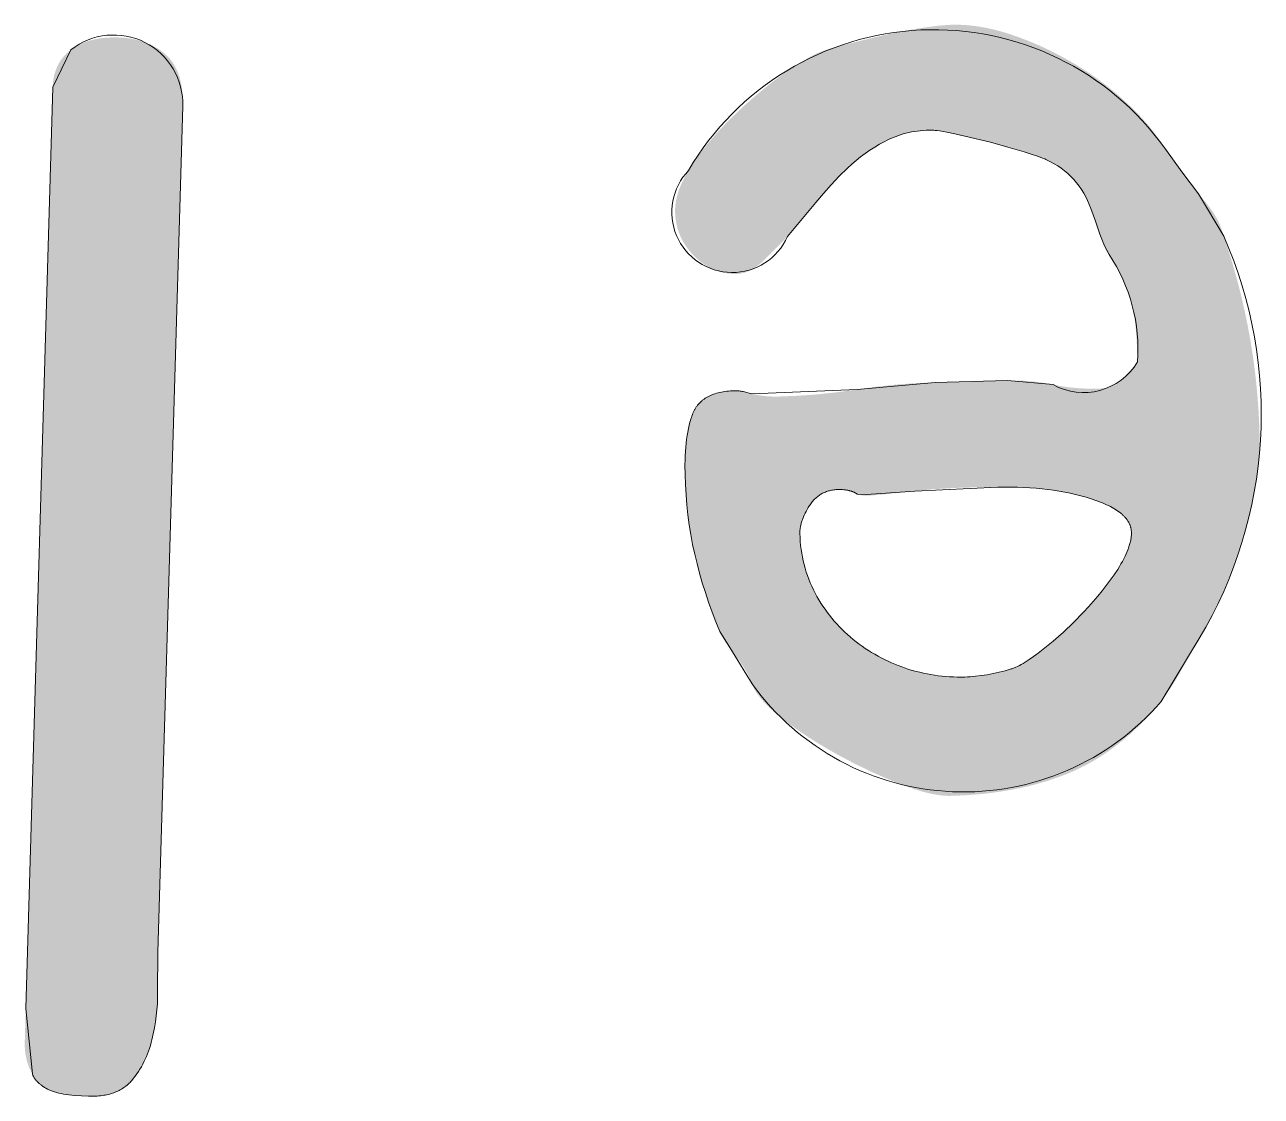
# Model space of a CAD drawing. Header units: millimetres. Extents: x 0 to 118, y 0 to 92.
# Drawn here: x 55.69 to 64.32, y 13.78 to 21.25 of the extents above; entities that cross this region are included whole.
import ezdxf

# ---------------------------------------------------------------- set-up
doc = ezdxf.new("R2010")
doc.units = ezdxf.units.MM
doc.header["$MEASUREMENT"] = 0
doc.layers.add('Default', color=178, linetype='Continuous', true_color=0x000000)

msp = doc.modelspace()

# ---------------------------------------------------------------- hatches: boundary and pattern name
at = {"layer": 'Default'}
h = msp.add_hatch(color=256, dxfattribs=at)
h.paths.add_polyline_path([(60.324, 20.2366), (60.3492, 20.2759), (60.3757, 20.315), (60.4035, 20.3537), (60.4326, 20.392), (60.463, 20.43), (60.4947, 20.4676), (60.5277, 20.5049), (60.562, 20.5418), (60.5976, 20.5785), (60.6341, 20.6148), (60.7099, 20.6863), (60.7894, 20.7564), (60.8727, 20.8251), (60.9148, 20.8582), (60.956, 20.8893), (60.9964, 20.9186), (61.0358, 20.9459), (61.0744, 20.9714), (61.1121, 20.9949), (61.1488, 21.0166), (61.1847, 21.0364), (61.1938, 21.0411), (61.2034, 21.0457), (61.2135, 21.0503), (61.224, 21.0549), (61.2464, 21.064), (61.2707, 21.073), (61.2969, 21.0818), (61.325, 21.0905), (61.3549, 21.0989), (61.3867, 21.1073), (61.6605, 21.174), (61.7316, 21.1899), (61.8021, 21.2043), (61.8718, 21.2173), (61.9407, 21.2288), (62.006, 21.2382), (62.0646, 21.2453), (62.1165, 21.2499), (62.1399, 21.2514), (62.1617, 21.2522), (62.1857, 21.2525), (62.2099, 21.2522), (62.2344, 21.2513), (62.259, 21.2498), (62.2839, 21.2476), (62.309, 21.2449), (62.3342, 21.2416), (62.3597, 21.2376), (62.3854, 21.2331), (62.4112, 21.2279), (62.4373, 21.2222), (62.4636, 21.2159), (62.4901, 21.2089), (62.5167, 21.2014), (62.5436, 21.1932), (62.5707, 21.1845), (62.6248, 21.1656), (62.6786, 21.1453), (62.7321, 21.1234), (62.7853, 21.1), (62.8381, 21.075), (62.8906, 21.0486), (62.9428, 21.0207), (62.9946, 20.9913), (63.0458, 20.9606), (63.0958, 20.9287), (63.1447, 20.8956), (63.1925, 20.8614), (63.2392, 20.8261), (63.2848, 20.7895), (63.3293, 20.7519), (63.3727, 20.7131), (63.4145, 20.6736), (63.4541, 20.6339), (63.4914, 20.5939), (63.5265, 20.5537), (63.5432, 20.5335), (63.5594, 20.5133), (63.5749, 20.493), (63.5899, 20.4726), (63.6044, 20.4522), (63.6183, 20.4317), (63.6316, 20.4111), (63.6443, 20.3905), (63.675, 20.3448), (63.7049, 20.3021), (63.7339, 20.2624), (63.7623, 20.2256), (63.8797, 20.0728), (63.9094, 20.0381), (63.9369, 20.004), (63.962, 19.9705), (63.9738, 19.954), (63.9849, 19.9376), (63.9903, 19.9294), (63.9955, 19.921), (64.0006, 19.9123), (64.0056, 19.9034), (64.0104, 19.8943), (64.0152, 19.8849), (64.0197, 19.8753), (64.0241, 19.8654), (64.0284, 19.8553), (64.0326, 19.845), (64.0366, 19.8344), (64.0405, 19.8235), (64.0442, 19.8125), (64.0478, 19.8012), (64.0546, 19.7778), (64.0828, 19.6931), (64.1093, 19.6081), (64.1342, 19.5229), (64.1574, 19.4375), (64.1789, 19.3518), (64.1987, 19.2659), (64.2168, 19.1798), (64.2333, 19.0935), (64.2481, 19.0069), (64.2612, 18.9201), (64.2726, 18.8331), (64.2824, 18.7459), (64.2904, 18.6584), (64.2968, 18.5707), (64.3015, 18.4827), (64.3046, 18.3945), (64.305, 18.3552), (64.3044, 18.3151), (64.3027, 18.2741), (64.2999, 18.2323), (64.2961, 18.1897), (64.2913, 18.1462), (64.2854, 18.102), (64.2784, 18.0569), (64.2704, 18.011), (64.2613, 17.9643), (64.24, 17.8684), (64.2145, 17.7693), (64.1847, 17.6668), (64.1522, 17.5648), (64.1182, 17.4671), (64.0828, 17.3737), (64.046, 17.2845), (64.0077, 17.1996), (63.988, 17.1588), (63.968, 17.119), (63.9477, 17.0803), (63.927, 17.0427), (63.9059, 17.0061), (63.8846, 16.9706), (63.8732, 16.9553), (63.8624, 16.9401), (63.8522, 16.9249), (63.8426, 16.9097), (63.8335, 16.8945), (63.8249, 16.8793), (63.8169, 16.8642), (63.8095, 16.849), (63.795, 16.8187), (63.7796, 16.7884), (63.7467, 16.7277), (63.7137, 16.6716), (63.6982, 16.6469), (63.6833, 16.6244), (63.6197, 16.5328), (63.5832, 16.4893), (63.5461, 16.4474), (63.5085, 16.4072), (63.4704, 16.3686), (63.4318, 16.3316), (63.3926, 16.2962), (63.353, 16.2625), (63.3128, 16.2304), (63.2722, 16.1999), (63.231, 16.171), (63.1893, 16.1438), (63.1472, 16.1181), (63.1045, 16.0941), (63.0613, 16.0718), (63.0176, 16.051), (62.9956, 16.0413), (62.9734, 16.0319), (62.9285, 16.0141), (62.8827, 15.9974), (62.8361, 15.9817), (62.7885, 15.967), (62.7402, 15.9535), (62.6909, 15.9409), (62.6408, 15.9295), (62.5898, 15.919), (62.538, 15.9097), (62.4853, 15.9014), (62.4317, 15.8941), (62.3772, 15.8879), (62.3219, 15.8828), (62.2657, 15.8787), (62.2086, 15.8757), (62.1507, 15.8738), (62.1424, 15.8737), (62.1339, 15.8737), (62.1253, 15.8739), (62.1165, 15.8743), (62.1075, 15.8749), (62.0983, 15.8756), (62.0795, 15.8776), (62.0601, 15.8803), (62.0399, 15.8836), (62.0191, 15.8877), (61.9976, 15.8924), (61.9754, 15.8978), (61.9526, 15.9039), (61.929, 15.9107), (61.9049, 15.9182), (61.8544, 15.9352), (61.8013, 15.9549), (61.7469, 15.9766), (61.6924, 15.9994), (61.5834, 16.0484), (61.4742, 16.1019), (61.365, 16.1598), (61.3111, 16.1901), (61.2588, 16.2208), (61.2079, 16.2519), (61.1585, 16.2834), (61.1105, 16.3154), (61.0641, 16.3477), (61.019, 16.3805), (60.9755, 16.4136), (60.9547, 16.4303), (60.9349, 16.4467), (60.9161, 16.4628), (60.8984, 16.4788), (60.8817, 16.4946), (60.866, 16.5101), (60.8513, 16.5254), (60.8377, 16.5405), (60.8251, 16.5555), (60.8192, 16.5628), (60.8136, 16.5702), (60.8082, 16.5774), (60.8031, 16.5847), (60.7982, 16.5918), (60.7936, 16.599), (60.7892, 16.606), (60.7851, 16.613), (60.7813, 16.62), (60.7777, 16.6269), (60.7744, 16.6338), (60.7713, 16.6406), (60.7685, 16.6474), (60.766, 16.6541), (60.7609, 16.6675), (60.7553, 16.6809), (60.7493, 16.6945), (60.7429, 16.7081), (60.7359, 16.7219), (60.7285, 16.7357), (60.7207, 16.7495), (60.7123, 16.7635), (60.7035, 16.7776), (60.6942, 16.7917), (60.6845, 16.8059), (60.6742, 16.8202), (60.6635, 16.8346), (60.6524, 16.8491), (60.6286, 16.8782), (60.5791, 16.9489), (60.5731, 16.9577), (60.5674, 16.9666), (60.5621, 16.9755), (60.5572, 16.9843), (60.5527, 16.9932), (60.5505, 16.9976), (60.5485, 17.0021), (60.5466, 17.0065), (60.5447, 17.0109), (60.543, 17.0153), (60.4875, 17.1559), (60.4631, 17.2237), (60.4403, 17.2914), (60.4193, 17.3589), (60.3999, 17.4263), (60.3822, 17.4935), (60.3662, 17.5606), (60.3519, 17.6279), (60.3393, 17.6958), (60.3284, 17.7643), (60.3191, 17.8334), (60.3115, 17.9031), (60.3055, 17.9734), (60.3013, 18.0443), (60.2987, 18.1158), (60.298, 18.1828), (60.2985, 18.2148), (60.2996, 18.2458), (60.3011, 18.2759), (60.3032, 18.3049), (60.3059, 18.333), (60.3091, 18.3602), (60.3128, 18.3864), (60.3171, 18.4116), (60.3219, 18.4358), (60.3272, 18.459), (60.3331, 18.4813), (60.3363, 18.4921), (60.3395, 18.5027), (60.3429, 18.513), (60.3465, 18.523), (60.3502, 18.5328), (60.354, 18.5424), (60.356, 18.5471), (60.358, 18.5517), (60.3602, 18.5563), (60.3624, 18.5608), (60.3647, 18.5652), (60.3671, 18.5695), (60.3696, 18.5738), (60.3721, 18.578), (60.3747, 18.5821), (60.3775, 18.5861), (60.3802, 18.5901), (60.3831, 18.594), (60.3861, 18.5979), (60.3891, 18.6016), (60.3922, 18.6053), (60.3954, 18.609), (60.3987, 18.6125), (60.402, 18.616), (60.4055, 18.6194), (60.409, 18.6228), (60.4126, 18.626), (60.4163, 18.6292), (60.42, 18.6324), (60.4239, 18.6354), (60.4278, 18.6384), (60.4318, 18.6413), (60.4359, 18.6442), (60.4401, 18.6469), (60.4443, 18.6496), (60.4486, 18.6523), (60.453, 18.6548), (60.4575, 18.6573), (60.4621, 18.6597), (60.4667, 18.6621), (60.4715, 18.6643), (60.4763, 18.6666), (60.4812, 18.6687), (60.4861, 18.6707), (60.4912, 18.6727), (60.4963, 18.6747), (60.5068, 18.6783), (60.5177, 18.6816), (60.5288, 18.6847), (60.5403, 18.6874), (60.5521, 18.6899), (60.5642, 18.6921), (60.5766, 18.694), (60.5894, 18.6957), (60.6025, 18.697), (60.6159, 18.698), (60.6296, 18.6988), (60.6437, 18.6993), (60.6497, 18.6994), (60.656, 18.6992), (60.6625, 18.6989), (60.6691, 18.6984), (60.6759, 18.6978), (60.683, 18.6969), (60.6902, 18.6959), (60.6976, 18.6947), (60.7052, 18.6933), (60.713, 18.6917), (60.7292, 18.688), (60.7462, 18.6835), (60.764, 18.6784), (60.7877, 18.6734), (60.8106, 18.6691), (60.8328, 18.6654), (60.8541, 18.6625), (60.8649, 18.6614), (60.8763, 18.6605), (60.8882, 18.6598), (60.9007, 18.6593), (60.9273, 18.6588), (60.956, 18.6591), (61.0933, 18.6648), (61.2297, 18.6749), (61.3652, 18.6895), (61.4997, 18.7086), (61.6344, 18.7276), (61.77, 18.7421), (61.9063, 18.7522), (62.0435, 18.7578), (62.0435, 18.7578), (62.5463, 18.7702), (62.588, 18.7707), (62.6291, 18.7701), (62.6697, 18.7683), (62.7097, 18.7653), (62.7492, 18.7612), (62.7882, 18.756), (62.8266, 18.7497), (62.8645, 18.7422), (62.9024, 18.7347), (62.9408, 18.7283), (62.9798, 18.7231), (63.0193, 18.719), (63.0593, 18.7161), (63.0999, 18.7143), (63.141, 18.7137), (63.1827, 18.7142), (63.1886, 18.7144), (63.1945, 18.7147), (63.2004, 18.7151), (63.2061, 18.7156), (63.2118, 18.7163), (63.2175, 18.7171), (63.2231, 18.718), (63.2286, 18.719), (63.234, 18.7201), (63.2394, 18.7214), (63.2448, 18.7227), (63.2501, 18.7242), (63.2553, 18.7258), (63.2604, 18.7275), (63.2655, 18.7293), (63.2706, 18.7313), (63.2755, 18.7333), (63.2804, 18.7355), (63.2853, 18.7378), (63.2901, 18.7402), (63.2948, 18.7427), (63.2995, 18.7453), (63.3041, 18.7481), (63.3086, 18.751), (63.3131, 18.7539), (63.3175, 18.757), (63.3219, 18.7602), (63.3262, 18.7636), (63.3304, 18.767), (63.3346, 18.7705), (63.3387, 18.7742), (63.3427, 18.778), (63.3585, 18.7933), (63.3738, 18.8087), (63.3885, 18.824), (63.4026, 18.8394), (63.4162, 18.8547), (63.4292, 18.87), (63.4417, 18.8853), (63.4536, 18.9005), (63.449, 19.0231), (63.4458, 19.0777), (63.4419, 19.1278), (63.437, 19.1749), (63.4339, 19.1979), (63.4306, 19.2204), (63.4268, 19.2426), (63.4227, 19.2644), (63.4182, 19.2857), (63.4134, 19.3067), (63.4082, 19.3275), (63.4024, 19.348), (63.396, 19.3684), (63.3891, 19.3885), (63.3816, 19.4085), (63.3735, 19.4282), (63.3649, 19.4477), (63.3557, 19.467), (63.3352, 19.5073), (63.3117, 19.5512), (63.2553, 19.6502), (63.2538, 19.6516), (63.2523, 19.6531), (63.2508, 19.6547), (63.2494, 19.6562), (63.2481, 19.6578), (63.2467, 19.6594), (63.2454, 19.661), (63.2441, 19.6626), (63.2429, 19.6643), (63.2417, 19.666), (63.2405, 19.6677), (63.2394, 19.6694), (63.2383, 19.6712), (63.2372, 19.673), (63.2362, 19.6748), (63.2352, 19.6767), (63.2342, 19.6785), (63.2333, 19.6804), (63.2324, 19.6823), (63.2315, 19.6842), (63.2307, 19.6862), (63.2299, 19.6882), (63.2291, 19.6902), (63.2284, 19.6922), (63.2277, 19.6943), (63.2271, 19.6964), (63.2264, 19.6985), (63.2259, 19.7006), (63.2253, 19.7028), (63.2248, 19.7049), (63.2239, 19.7094), (63.223, 19.7139), (63.2219, 19.7185), (63.2207, 19.7232), (63.2194, 19.728), (63.2179, 19.7329), (63.2163, 19.7378), (63.2145, 19.7429), (63.2126, 19.7481), (63.2105, 19.7533), (63.2083, 19.7586), (63.2034, 19.7696), (63.198, 19.7808), (63.1919, 19.7924), (63.1859, 19.8041), (63.1831, 19.8099), (63.1805, 19.8157), (63.178, 19.8214), (63.1757, 19.8271), (63.1735, 19.8327), (63.1714, 19.8383), (63.1695, 19.8438), (63.1677, 19.8493), (63.166, 19.8548), (63.1645, 19.8602), (63.1631, 19.8655), (63.1619, 19.8709), (63.1608, 19.8761), (63.1598, 19.8814), (63.1588, 19.8866), (63.1578, 19.8919), (63.1565, 19.8973), (63.1552, 19.9027), (63.1537, 19.9081), (63.152, 19.9136), (63.1502, 19.9191), (63.1483, 19.9247), (63.1462, 19.9303), (63.144, 19.9359), (63.1416, 19.9416), (63.1391, 19.9473), (63.1364, 19.953), (63.1336, 19.9588), (63.1276, 19.9705), (63.1176, 19.9943), (63.1066, 20.0179), (63.0947, 20.0416), (63.0819, 20.0652), (63.0681, 20.0888), (63.0534, 20.1123), (63.0378, 20.1358), (63.0212, 20.1593), (63.0124, 20.171), (63.0078, 20.1767), (63.0031, 20.1824), (62.9983, 20.188), (62.9934, 20.1935), (62.9883, 20.1989), (62.9831, 20.2042), (62.9777, 20.2095), (62.9723, 20.2147), (62.9667, 20.2198), (62.9609, 20.2249), (62.9551, 20.2299), (62.9491, 20.2348), (62.943, 20.2396), (62.9368, 20.2443), (62.9239, 20.2536), (62.9106, 20.2626), (62.8967, 20.2712), (62.8823, 20.2796), (62.8674, 20.2877), (62.852, 20.2955), (62.8361, 20.3029), (62.8067, 20.316), (62.7918, 20.3222), (62.775, 20.3288), (62.7563, 20.3356), (62.7132, 20.3502), (62.6625, 20.3662), (62.5495, 20.3994), (62.4275, 20.4322), (62.1804, 20.4921), (62.1241, 20.5038), (62.0987, 20.5083), (62.0752, 20.5119), (62.0536, 20.5146), (62.0435, 20.5156), (62.0339, 20.5164), (62.0247, 20.517), (62.0161, 20.5174), (62.0079, 20.5175), (62.0001, 20.5175), (61.9793, 20.5167), (61.9587, 20.5153), (61.9383, 20.5134), (61.918, 20.511), (61.898, 20.508), (61.8781, 20.5044), (61.8585, 20.5002), (61.839, 20.4956), (61.8198, 20.4903), (61.8008, 20.4845), (61.7819, 20.4781), (61.7633, 20.4712), (61.7448, 20.4638), (61.7266, 20.4557), (61.7086, 20.4472), (61.6907, 20.438), (61.6556, 20.4187), (61.6213, 20.3982), (61.5877, 20.3765), (61.555, 20.3538), (61.523, 20.33), (61.4918, 20.3051), (61.4614, 20.279), (61.4318, 20.2519), (61.374, 20.1954), (61.3178, 20.1368), (61.2631, 20.0759), (61.2101, 20.0129), (61.0123, 19.7744), (60.8546, 19.6148), (60.8422, 19.6029), (60.8298, 19.5918), (60.8175, 19.5813), (60.8113, 19.5764), (60.8052, 19.5717), (60.799, 19.5671), (60.7929, 19.5628), (60.7867, 19.5586), (60.7806, 19.5546), (60.7745, 19.5508), (60.7684, 19.5472), (60.7623, 19.5437), (60.7561, 19.5405), (60.7501, 19.5374), (60.744, 19.5346), (60.7379, 19.5319), (60.7318, 19.5294), (60.7257, 19.5271), (60.7197, 19.525), (60.7136, 19.5231), (60.7076, 19.5213), (60.7016, 19.5198), (60.6955, 19.5184), (60.6895, 19.5173), (60.6835, 19.5163), (60.6775, 19.5155), (60.6715, 19.5149), (60.6655, 19.5144), (60.6595, 19.5142), (60.649, 19.5141), (60.6387, 19.5142), (60.6284, 19.5146), (60.6182, 19.5153), (60.608, 19.5162), (60.598, 19.5174), (60.588, 19.5188), (60.578, 19.5205), (60.5682, 19.5224), (60.5584, 19.5246), (60.5488, 19.5271), (60.5391, 19.5298), (60.5296, 19.5328), (60.5201, 19.536), (60.5108, 19.5395), (60.5014, 19.5433), (60.4922, 19.5473), (60.483, 19.5516), (60.474, 19.5561), (60.465, 19.5609), (60.456, 19.566), (60.4472, 19.5713), (60.4384, 19.5769), (60.4297, 19.5827), (60.4211, 19.5888), (60.4125, 19.5951), (60.404, 19.6018), (60.3956, 19.6086), (60.3873, 19.6158), (60.379, 19.6231), (60.3709, 19.6308), (60.3628, 19.6387), (60.3548, 19.6468), (60.3472, 19.655), (60.3397, 19.6633), (60.3325, 19.6717), (60.3256, 19.6801), (60.3189, 19.6887), (60.3124, 19.6974), (60.3062, 19.7062), (60.3002, 19.7151), (60.2944, 19.724), (60.2889, 19.7331), (60.2837, 19.7423), (60.2787, 19.7516), (60.2739, 19.761), (60.2694, 19.7704), (60.2651, 19.78), (60.261, 19.7897), (60.2572, 19.7995), (60.2537, 19.8093), (60.2503, 19.8193), (60.2473, 19.8294), (60.2444, 19.8396), (60.2418, 19.8499), (60.2395, 19.8602), (60.2374, 19.8707), (60.2355, 19.8813), (60.2339, 19.892), (60.2325, 19.9028), (60.2314, 19.9136), (60.2305, 19.9246), (60.2299, 19.9357), (60.2295, 19.9469), (60.2294, 19.9551), (60.2295, 19.9634), (60.2298, 19.9718), (60.2303, 19.9802), (60.231, 19.9887), (60.2318, 19.9972), (60.2329, 20.0057), (60.2342, 20.0144), (60.2357, 20.023), (60.2374, 20.0317), (60.2392, 20.0405), (60.2413, 20.0493), (60.2436, 20.0582), (60.246, 20.0671), (60.2487, 20.0761), (60.2515, 20.0851), (60.2546, 20.0942), (60.2579, 20.1034), (60.265, 20.1218), (60.2728, 20.1404), (60.2815, 20.1592), (60.291, 20.1783), (60.3012, 20.1975), (60.3122, 20.2169)], flags=0)
h.paths.add_polyline_path([(61.2054, 17.2878), (61.1933, 17.3116), (61.1818, 17.3357), (61.1711, 17.3601), (61.1611, 17.3848), (61.1519, 17.4098), (61.1434, 17.4351), (61.1357, 17.4607), (61.1287, 17.4866), (61.1225, 17.5127), (61.1169, 17.5392), (61.1122, 17.566), (61.1082, 17.5931), (61.1049, 17.6205), (61.1023, 17.6481), (61.1005, 17.6761), (61.0995, 17.7044), (61.0994, 17.7096), (61.0995, 17.715), (61.0997, 17.7203), (61.1, 17.7258), (61.1005, 17.7312), (61.1012, 17.7367), (61.1019, 17.7423), (61.1028, 17.7479), (61.1039, 17.7536), (61.1051, 17.7593), (61.1064, 17.7651), (61.1079, 17.7709), (61.1095, 17.7768), (61.1112, 17.7827), (61.1131, 17.7887), (61.1152, 17.7947), (61.1173, 17.8007), (61.1196, 17.8069), (61.1247, 17.8192), (61.1302, 17.8318), (61.1364, 17.8446), (61.1431, 17.8576), (61.1503, 17.8708), (61.1581, 17.8842), (61.1665, 17.8978), (61.1708, 17.9045), (61.1753, 17.911), (61.18, 17.9174), (61.1847, 17.9235), (61.1896, 17.9294), (61.1946, 17.9351), (61.1997, 17.9405), (61.2049, 17.9458), (61.2103, 17.9509), (61.2158, 17.9558), (61.2214, 17.9604), (61.2271, 17.9649), (61.2329, 17.9691), (61.2389, 17.9732), (61.245, 17.977), (61.2512, 17.9807), (61.2576, 17.9841), (61.264, 17.9873), (61.2706, 17.9903), (61.2773, 17.9931), (61.2841, 17.9957), (61.2911, 17.998), (61.2981, 18.0002), (61.3053, 18.0022), (61.3126, 18.0039), (61.3201, 18.0055), (61.3276, 18.0068), (61.3353, 18.0079), (61.3431, 18.0089), (61.351, 18.0096), (61.3591, 18.0101), (61.3672, 18.0103), (61.3776, 18.0105), (61.3877, 18.0103), (61.3975, 18.0099), (61.407, 18.0091), (61.4163, 18.0081), (61.4208, 18.0075), (61.4253, 18.0068), (61.4297, 18.006), (61.434, 18.0051), (61.4383, 18.0042), (61.4425, 18.0032), (61.4466, 18.0022), (61.4506, 18.0011), (61.4546, 17.9999), (61.4585, 17.9986), (61.4623, 17.9972), (61.4661, 17.9958), (61.4698, 17.9943), (61.4735, 17.9928), (61.477, 17.9911), (61.4805, 17.9894), (61.4839, 17.9877), (61.4873, 17.9858), (61.4906, 17.9839), (61.4938, 17.9819), (61.4969, 17.9798), (61.5, 17.9777), (61.5057, 17.9778), (61.5084, 17.9777), (61.5109, 17.9777), (61.5132, 17.9775), (61.5154, 17.9773), (61.5175, 17.9771), (61.5185, 17.9769), (61.5194, 17.9768), (61.5204, 17.9766), (61.5212, 17.9764), (61.5221, 17.9762), (61.5229, 17.976), (61.5237, 17.9758), (61.5244, 17.9756), (61.5251, 17.9754), (61.5258, 17.9751), (61.5261, 17.975), (61.5264, 17.9748), (61.5267, 17.9747), (61.527, 17.9745), (61.5273, 17.9744), (61.5276, 17.9742), (61.5279, 17.9741), (61.5281, 17.9739), (61.5284, 17.9738), (61.5286, 17.9736), (61.5289, 17.9735), (61.5291, 17.9733), (61.5293, 17.9731), (61.5295, 17.9729), (61.5298, 17.9728), (61.53, 17.9726), (61.5301, 17.9724), (61.5304, 17.9722), (61.5306, 17.972), (61.5308, 17.9719), (61.531, 17.9717), (61.5313, 17.9715), (61.5315, 17.9714), (61.5318, 17.9712), (61.532, 17.9711), (61.5323, 17.9709), (61.5326, 17.9708), (61.5329, 17.9706), (61.5332, 17.9705), (61.5335, 17.9703), (61.5338, 17.9702), (61.5342, 17.9701), (61.5348, 17.9698), (61.5355, 17.9696), (61.5363, 17.9693), (61.5371, 17.9691), (61.5379, 17.9689), (61.5387, 17.9687), (61.5396, 17.9685), (61.5405, 17.9683), (61.5415, 17.9682), (61.5425, 17.968), (61.5446, 17.9678), (61.5468, 17.9676), (61.5491, 17.9674), (61.5516, 17.9673), (61.5543, 17.9672), (61.5599, 17.9672), (61.581, 17.9681), (61.6082, 17.97), (61.6811, 17.9763), (61.9005, 17.9996), (61.9684, 18.0067), (62.0376, 18.0128), (62.1801, 18.0215), (62.3278, 18.0259), (62.5722, 18.0267), (62.6167, 18.0259), (62.6606, 18.0244), (62.7037, 18.0221), (62.7461, 18.0191), (62.7877, 18.0153), (62.8287, 18.0107), (62.8689, 18.0053), (62.9083, 17.9992), (62.947, 17.9923), (62.985, 17.9847), (63.0222, 17.9762), (63.0588, 17.967), (63.0945, 17.957), (63.1296, 17.9463), (63.1633, 17.9349), (63.1948, 17.9231), (63.2098, 17.9171), (63.2242, 17.9109), (63.2381, 17.9047), (63.2514, 17.8983), (63.2642, 17.8918), (63.2765, 17.8853), (63.2882, 17.8786), (63.2994, 17.8718), (63.3101, 17.8649), (63.3202, 17.8579), (63.3298, 17.8508), (63.3344, 17.8472), (63.3389, 17.8436), (63.3432, 17.8399), (63.3474, 17.8362), (63.3514, 17.8325), (63.3554, 17.8288), (63.3592, 17.825), (63.3628, 17.8213), (63.3663, 17.8175), (63.3697, 17.8136), (63.373, 17.8098), (63.3761, 17.8059), (63.3791, 17.802), (63.382, 17.798), (63.3847, 17.7941), (63.3873, 17.7901), (63.3897, 17.786), (63.392, 17.782), (63.3942, 17.7779), (63.3963, 17.7738), (63.3982, 17.7697), (63.4, 17.7655), (63.4016, 17.7614), (63.4031, 17.7572), (63.4045, 17.7529), (63.4058, 17.7487), (63.4069, 17.7444), (63.4079, 17.7401), (63.4087, 17.7357), (63.4094, 17.7313), (63.41, 17.727), (63.4105, 17.7225), (63.4108, 17.7181), (63.411, 17.7136), (63.411, 17.7068), (63.4109, 17.7), (63.4106, 17.693), (63.41, 17.686), (63.4093, 17.6789), (63.4084, 17.6716), (63.4073, 17.6643), (63.406, 17.657), (63.4045, 17.6495), (63.4028, 17.6419), (63.4009, 17.6343), (63.3988, 17.6266), (63.3965, 17.6188), (63.394, 17.6109), (63.3913, 17.6029), (63.3884, 17.5948), (63.3821, 17.5784), (63.3749, 17.5616), (63.367, 17.5445), (63.3583, 17.527), (63.3487, 17.5092), (63.3384, 17.4911), (63.3273, 17.4725), (63.3155, 17.4537), (63.2903, 17.4157), (63.2638, 17.3779), (63.2361, 17.3403), (63.207, 17.3028), (63.1765, 17.2654), (63.1448, 17.2282), (63.1118, 17.1912), (63.0774, 17.1543), (63.0073, 17.0829), (62.937, 17.0161), (62.9019, 16.9843), (62.8667, 16.9537), (62.8315, 16.9242), (62.7963, 16.8958), (62.7619, 16.8693), (62.7294, 16.8455), (62.6987, 16.8244), (62.684, 16.8148), (62.6698, 16.8059), (62.656, 16.7977), (62.6427, 16.7901), (62.6298, 16.7832), (62.6174, 16.7769), (62.6054, 16.7714), (62.5996, 16.7688), (62.5939, 16.7664), (62.5883, 16.7642), (62.5828, 16.7622), (62.5774, 16.7603), (62.5722, 16.7586), (62.5305, 16.7464), (62.4888, 16.7356), (62.4471, 16.7263), (62.4053, 16.7184), (62.3643, 16.7122), (62.3248, 16.7075), (62.3055, 16.7057), (62.2867, 16.7043), (62.2682, 16.7032), (62.2501, 16.7026), (62.2232, 16.7022), (62.1965, 16.7024), (62.1698, 16.7032), (62.1433, 16.7045), (62.117, 16.7064), (62.0907, 16.7088), (62.0646, 16.7118), (62.0386, 16.7154), (62.0128, 16.7195), (61.987, 16.7242), (61.9614, 16.7295), (61.9359, 16.7353), (61.9106, 16.7417), (61.8853, 16.7486), (61.8602, 16.7561), (61.8352, 16.7642), (61.8104, 16.7729), (61.7859, 16.7821), (61.7617, 16.7918), (61.7377, 16.802), (61.714, 16.8127), (61.6906, 16.824), (61.6674, 16.8358), (61.6445, 16.8481), (61.6219, 16.8609), (61.5995, 16.8742), (61.5774, 16.888), (61.5556, 16.9024), (61.534, 16.9173), (61.5127, 16.9326), (61.4917, 16.9485), (61.471, 16.965), (61.4506, 16.9819), (61.4307, 16.9993), (61.4114, 17.0171), (61.3925, 17.0353), (61.3742, 17.054), (61.3563, 17.0731), (61.339, 17.0926), (61.3221, 17.1126), (61.3058, 17.133), (61.29, 17.1538), (61.2747, 17.175), (61.2598, 17.1967), (61.2455, 17.2188), (61.2316, 17.2414), (61.2183, 17.2644)], flags=0)
msp.add_hatch(color=256, dxfattribs=at).paths.add_polyline_path([(56.0173, 21.0775), (56.025, 21.0832), (56.0329, 21.0887), (56.041, 21.094), (56.0492, 21.0991), (56.0575, 21.104), (56.066, 21.1087), (56.0747, 21.1132), (56.0836, 21.1176), (56.0926, 21.1217), (56.1017, 21.1256), (56.111, 21.1294), (56.1205, 21.1329), (56.1301, 21.1363), (56.1399, 21.1395), (56.1499, 21.1424), (56.16, 21.1452), (56.1703, 21.1478), (56.1807, 21.1502), (56.1913, 21.1524), (56.202, 21.1545), (56.2129, 21.1563), (56.224, 21.1579), (56.2352, 21.1594), (56.2465, 21.1606), (56.2698, 21.1625), (56.2936, 21.1637), (56.3181, 21.1641), (56.3433, 21.1638), (56.3684, 21.1626), (56.3808, 21.1618), (56.393, 21.1607), (56.405, 21.1594), (56.4169, 21.1579), (56.4287, 21.1562), (56.4403, 21.1542), (56.4518, 21.1521), (56.4631, 21.1498), (56.4743, 21.1472), (56.4853, 21.1445), (56.4962, 21.1416), (56.507, 21.1384), (56.5176, 21.135), (56.528, 21.1315), (56.5383, 21.1277), (56.5485, 21.1237), (56.5585, 21.1195), (56.5683, 21.1151), (56.5781, 21.1105), (56.5876, 21.1057), (56.597, 21.1007), (56.6063, 21.0955), (56.6155, 21.0901), (56.6244, 21.0844), (56.6333, 21.0786), (56.642, 21.0726), (56.6505, 21.0663), (56.6589, 21.0599), (56.6672, 21.0532), (56.6753, 21.0464), (56.6793, 21.0428), (56.6832, 21.0392), (56.6871, 21.0356), (56.6909, 21.0318), (56.6946, 21.028), (56.6982, 21.0242), (56.7018, 21.0202), (56.7053, 21.0162), (56.7088, 21.0122), (56.7122, 21.008), (56.7155, 21.0038), (56.7187, 20.9995), (56.725, 20.9908), (56.7311, 20.9818), (56.7369, 20.9725), (56.7424, 20.9629), (56.7476, 20.953), (56.7526, 20.9429), (56.7573, 20.9325), (56.7617, 20.9219), (56.7659, 20.911), (56.7698, 20.8998), (56.7735, 20.8883), (56.7769, 20.8765), (56.78, 20.8645), (56.7828, 20.8522), (56.7854, 20.8396), (56.7877, 20.8268), (56.7898, 20.8137), (56.7916, 20.8003), (56.7931, 20.7866), (56.7944, 20.7727), (56.7954, 20.7585), (56.7961, 20.744), (56.7966, 20.7293), (56.7968, 20.7142), (56.7964, 20.6834), (56.7964, 20.6832), (56.6946, 17.2122), (56.6945, 17.2121), (56.6234, 14.7824), (56.6213, 14.6598), (56.6215, 14.5071), (56.621, 14.4652), (56.6193, 14.4233), (56.6162, 14.3815), (56.6119, 14.3397), (56.6063, 14.2979), (56.5994, 14.2562), (56.5912, 14.2145), (56.5818, 14.1728), (56.5764, 14.1522), (56.5706, 14.1319), (56.5644, 14.1121), (56.5577, 14.0926), (56.5505, 14.0735), (56.5429, 14.0548), (56.5349, 14.0365), (56.5263, 14.0186), (56.5174, 14.0011), (56.5079, 13.9839), (56.498, 13.9672), (56.4877, 13.9508), (56.4769, 13.9348), (56.4656, 13.9193), (56.4539, 13.9041), (56.4417, 13.8892), (56.4354, 13.8821), (56.4288, 13.8751), (56.4221, 13.8685), (56.4152, 13.862), (56.4081, 13.8558), (56.4007, 13.8498), (56.3932, 13.8441), (56.3855, 13.8386), (56.3775, 13.8333), (56.3694, 13.8283), (56.3611, 13.8235), (56.3525, 13.819), (56.3438, 13.8147), (56.3348, 13.8106), (56.3257, 13.8068), (56.3163, 13.8032), (56.3067, 13.7999), (56.297, 13.7968), (56.287, 13.7939), (56.2768, 13.7913), (56.2664, 13.7889), (56.2559, 13.7867), (56.2451, 13.7848), (56.2341, 13.7831), (56.2229, 13.7817), (56.2115, 13.7805), (56.1999, 13.7796), (56.1881, 13.7789), (56.1761, 13.7784), (56.1639, 13.7781), (56.1515, 13.7781), (56.1389, 13.7784), (56.0899, 13.7805), (56.0447, 13.7837), (56.0235, 13.7858), (56.0032, 13.7882), (55.984, 13.7909), (55.9656, 13.7939), (55.9482, 13.7972), (55.9318, 13.8008), (55.9162, 13.8047), (55.9088, 13.8067), (55.9017, 13.8089), (55.8947, 13.8111), (55.8881, 13.8133), (55.8816, 13.8157), (55.8754, 13.8181), (55.8694, 13.8206), (55.8636, 13.8232), (55.8581, 13.8259), (55.8528, 13.8286), (55.8428, 13.8342), (55.8331, 13.84), (55.824, 13.8459), (55.8196, 13.8489), (55.8153, 13.8519), (55.8112, 13.8549), (55.8071, 13.858), (55.8032, 13.8611), (55.7994, 13.8643), (55.7957, 13.8674), (55.7922, 13.8706), (55.7887, 13.8739), (55.7854, 13.8772), (55.7822, 13.8805), (55.7791, 13.8838), (55.7761, 13.8871), (55.7732, 13.8905), (55.7705, 13.894), (55.7679, 13.8974), (55.7654, 13.9009), (55.763, 13.9044), (55.7607, 13.9079), (55.7586, 13.9115), (55.7565, 13.9151), (55.7546, 13.9187), (55.7528, 13.9224), (55.7511, 13.9261), (55.7495, 13.9298), (55.7481, 13.9336), (55.7446, 13.9397), (55.7412, 13.9459), (55.7379, 13.9522), (55.7348, 13.9585), (55.7318, 13.9649), (55.7288, 13.9714), (55.726, 13.9779), (55.7234, 13.9845), (55.7208, 13.9912), (55.7184, 13.9979), (55.7161, 14.0047), (55.7139, 14.0116), (55.7118, 14.0185), (55.7098, 14.0255), (55.708, 14.0326), (55.7063, 14.0397), (55.7047, 14.0469), (55.7032, 14.0542), (55.7006, 14.0689), (55.6984, 14.0839), (55.6968, 14.0992), (55.6956, 14.1147), (55.6949, 14.1305), (55.6947, 14.1465), (55.7016, 14.3901), (55.7016, 14.3904), (55.8899, 20.8176), (55.8903, 20.828), (55.8909, 20.8383), (55.8918, 20.8484), (55.8929, 20.8584), (55.8942, 20.8683), (55.8958, 20.8779), (55.8976, 20.8875), (55.8996, 20.8969), (55.9019, 20.9061), (55.9044, 20.9152), (55.9071, 20.9241), (55.9101, 20.9329), (55.9132, 20.9415), (55.9166, 20.95), (55.9203, 20.9584), (55.9242, 20.9666), (55.9283, 20.9746), (55.9326, 20.9825), (55.9372, 20.9903), (55.9419, 20.9979), (55.947, 21.0053), (55.9522, 21.0126), (55.9577, 21.0198), (55.9634, 21.0268), (55.9693, 21.0336), (55.9755, 21.0404), (55.9819, 21.0469), (55.9885, 21.0533), (55.9954, 21.0596), (56.0024, 21.0657), (56.0097, 21.0717)], flags=0)

# ---------------------------------------------------------------- linework, layer by layer
at = {"layer": 'Default', "color": 178, "lineweight": 0, "true_color": 0x000000}
for points in [[(60.324, 20.2366, -0.54351), (63.6443, 20.3905), (63.7623, 20.2256), (63.8797, 20.0728), (64.0546, 19.7778, -0.243216), (63.8846, 16.9706), (63.8095, 16.849), (63.6197, 16.5328, -0.484073), (60.766, 16.6541), (60.6286, 16.8782), (60.5413, 17.0198), (60.5136, 17.0879), (60.4875, 17.1559), (60.4631, 17.2237), (60.4403, 17.2914), (60.4193, 17.3589), (60.3999, 17.4263), (60.3822, 17.4935), (60.3662, 17.5606), (60.3519, 17.6279), (60.3393, 17.6958), (60.3284, 17.7643), (60.3191, 17.8334), (60.3115, 17.9031), (60.3055, 17.9734), (60.3013, 18.0443), (60.2987, 18.1158), (60.298, 18.1828), (60.2985, 18.2148), (60.2996, 18.2458), (60.3011, 18.2759), (60.3032, 18.3049), (60.3059, 18.333), (60.3091, 18.3602), (60.3128, 18.3864), (60.3171, 18.4116), (60.3219, 18.4358), (60.3272, 18.459), (60.3331, 18.4813), (60.3363, 18.4921), (60.3395, 18.5027), (60.3429, 18.513), (60.3465, 18.523), (60.3502, 18.5328), (60.354, 18.5424), (60.356, 18.5471), (60.358, 18.5517), (60.3602, 18.5563), (60.3624, 18.5608), (60.3647, 18.5652), (60.3671, 18.5695), (60.3696, 18.5738), (60.3721, 18.578), (60.3747, 18.5821), (60.3775, 18.5861), (60.3802, 18.5901), (60.3831, 18.594), (60.3861, 18.5979), (60.3891, 18.6016), (60.3922, 18.6053), (60.3954, 18.609), (60.3987, 18.6125), (60.402, 18.616), (60.4055, 18.6194), (60.409, 18.6228), (60.4126, 18.626), (60.4163, 18.6292), (60.42, 18.6324), (60.4239, 18.6354), (60.4278, 18.6384), (60.4318, 18.6413), (60.4359, 18.6442), (60.4401, 18.6469), (60.4443, 18.6496), (60.4486, 18.6523), (60.453, 18.6548), (60.4575, 18.6573), (60.4621, 18.6597), (60.4667, 18.6621), (60.4715, 18.6643), (60.4763, 18.6666), (60.4812, 18.6687), (60.4861, 18.6707), (60.4912, 18.6727), (60.4963, 18.6747), (60.5068, 18.6783), (60.5177, 18.6816), (60.5288, 18.6847), (60.5403, 18.6874), (60.5521, 18.6899), (60.5642, 18.6921), (60.5766, 18.694), (60.5894, 18.6957), (60.6025, 18.697), (60.6159, 18.698), (60.6296, 18.6988), (60.6437, 18.6993), (60.6497, 18.6994), (60.656, 18.6992), (60.6625, 18.6989), (60.6691, 18.6984), (60.6759, 18.6978), (60.683, 18.6969), (60.6902, 18.6959), (60.6976, 18.6947), (60.7052, 18.6933), (60.713, 18.6917), (60.7292, 18.688), (60.7462, 18.6835), (60.764, 18.6784), (61.4997, 18.7086), (62.0435, 18.7578), (62.5463, 18.7702), (62.8645, 18.7422, 0.407078), (63.4536, 18.9005, 0.167909), (63.2553, 19.6502), (63.2239, 19.7094), (63.1919, 19.7924), (63.1598, 19.8814), (63.1276, 19.9705, 0.210443), (62.8197, 20.3101), (62.8134, 20.313), (62.8067, 20.316), (62.7918, 20.3222), (62.775, 20.3288), (62.7563, 20.3356), (62.7132, 20.3502), (62.6625, 20.3662), (62.5495, 20.3994), (62.4275, 20.4322), (62.1804, 20.4921), (62.1241, 20.5038), (62.0987, 20.5083), (62.0752, 20.5119), (62.0536, 20.5146), (62.0435, 20.5156), (62.0339, 20.5164), (62.0247, 20.517), (62.0161, 20.5174), (62.0079, 20.5175), (62.0001, 20.5175), (61.9793, 20.5167), (61.9587, 20.5153), (61.9383, 20.5134), (61.918, 20.511), (61.898, 20.508), (61.8781, 20.5044), (61.8585, 20.5002), (61.839, 20.4956), (61.8198, 20.4903), (61.8008, 20.4845), (61.7819, 20.4781), (61.7633, 20.4712), (61.7448, 20.4638), (61.7266, 20.4557), (61.7086, 20.4472), (61.6907, 20.438), (61.6556, 20.4187), (61.6213, 20.3982), (61.5877, 20.3765), (61.555, 20.3538), (61.523, 20.33), (61.4918, 20.3051), (61.4614, 20.279), (61.4318, 20.2519), (61.374, 20.1954), (61.3178, 20.1368), (61.2631, 20.0759), (61.2101, 20.0129), (61.0123, 19.7744, -1.191506)], [(56.0173, 21.0775, -0.638422), (56.7964, 20.6834), (56.6946, 17.2122), (56.6234, 14.7824), (56.6215, 14.5071), (56.621, 14.4652), (56.6193, 14.4233), (56.6162, 14.3815), (56.6119, 14.3397), (56.6063, 14.2979), (56.5994, 14.2562), (56.5912, 14.2145), (56.5818, 14.1728), (56.5764, 14.1522), (56.5706, 14.1319), (56.5644, 14.1121), (56.5577, 14.0926), (56.5505, 14.0735), (56.5429, 14.0548), (56.5349, 14.0365), (56.5263, 14.0186), (56.5174, 14.0011), (56.5079, 13.9839), (56.498, 13.9672), (56.4877, 13.9508), (56.4769, 13.9348), (56.4656, 13.9193), (56.4539, 13.9041), (56.4417, 13.8892), (56.4354, 13.8821), (56.4288, 13.8751), (56.4221, 13.8685), (56.4152, 13.862), (56.4081, 13.8558), (56.4007, 13.8498), (56.3932, 13.8441), (56.3855, 13.8386), (56.3775, 13.8333), (56.3694, 13.8283), (56.3611, 13.8235), (56.3525, 13.819), (56.3438, 13.8147), (56.3348, 13.8106), (56.3257, 13.8068), (56.3163, 13.8032), (56.3067, 13.7999), (56.297, 13.7968), (56.287, 13.7939), (56.2768, 13.7913), (56.2664, 13.7889), (56.2559, 13.7867), (56.2451, 13.7848), (56.2341, 13.7831), (56.2229, 13.7817), (56.2115, 13.7805), (56.1999, 13.7796), (56.1881, 13.7789), (56.1761, 13.7784), (56.1639, 13.7781), (56.1515, 13.7781), (56.1389, 13.7784), (56.0899, 13.7805), (56.0447, 13.7837), (56.0235, 13.7858), (56.0032, 13.7882), (55.984, 13.7909), (55.9656, 13.7939), (55.9482, 13.7972), (55.9318, 13.8008), (55.9162, 13.8047), (55.9088, 13.8067), (55.9017, 13.8089), (55.8947, 13.8111), (55.8881, 13.8133), (55.8816, 13.8157), (55.8754, 13.8181), (55.8694, 13.8206), (55.8636, 13.8232), (55.8581, 13.8259), (55.8528, 13.8286), (55.8428, 13.8342), (55.8331, 13.84), (55.824, 13.8459), (55.8196, 13.8489), (55.8153, 13.8519), (55.8112, 13.8549), (55.8071, 13.858), (55.8032, 13.8611), (55.7994, 13.8643), (55.7957, 13.8674), (55.7922, 13.8706), (55.7887, 13.8739), (55.7854, 13.8772), (55.7822, 13.8805), (55.7791, 13.8838), (55.7761, 13.8871), (55.7732, 13.8905), (55.7705, 13.894), (55.7679, 13.8974), (55.7654, 13.9009), (55.763, 13.9044), (55.7607, 13.9079), (55.7586, 13.9115), (55.7565, 13.9151), (55.7546, 13.9187), (55.7528, 13.9224), (55.7511, 13.9261), (55.7495, 13.9298), (55.7481, 13.9336), (55.7016, 14.3901), (55.8899, 20.8176)]]:
    msp.add_lwpolyline(points, format="xyb", close=True, dxfattribs=at)
msp.add_lwpolyline([(61.2054, 17.2878), (61.2183, 17.2644), (61.2316, 17.2414), (61.2455, 17.2188), (61.2598, 17.1967), (61.2747, 17.175), (61.29, 17.1538), (61.3058, 17.133), (61.3221, 17.1126), (61.339, 17.0926), (61.3563, 17.0731), (61.3742, 17.054), (61.3925, 17.0353), (61.4114, 17.0171), (61.4307, 16.9993), (61.4506, 16.9819), (61.471, 16.965), (61.4917, 16.9485), (61.5127, 16.9326), (61.534, 16.9173), (61.5556, 16.9024), (61.5774, 16.888), (61.5995, 16.8742), (61.6219, 16.8609), (61.6445, 16.8481), (61.6674, 16.8358), (61.6906, 16.824), (61.714, 16.8127), (61.7377, 16.802), (61.7617, 16.7918), (61.7859, 16.7821), (61.8104, 16.7729), (61.8352, 16.7642), (61.8602, 16.7561), (61.8853, 16.7486), (61.9106, 16.7417), (61.9359, 16.7353), (61.9614, 16.7295), (61.987, 16.7242), (62.0128, 16.7195), (62.0386, 16.7154), (62.0646, 16.7118), (62.0907, 16.7088), (62.117, 16.7064), (62.1433, 16.7045), (62.1698, 16.7032), (62.1965, 16.7024), (62.2232, 16.7022), (62.2501, 16.7026), (62.2682, 16.7032), (62.2867, 16.7043), (62.3055, 16.7057), (62.3248, 16.7075), (62.3643, 16.7122), (62.4053, 16.7184), (62.4471, 16.7263), (62.4888, 16.7356), (62.5305, 16.7464), (62.5722, 16.7586), (62.5774, 16.7603), (62.5828, 16.7622), (62.5883, 16.7642), (62.5939, 16.7664), (62.5996, 16.7688), (62.6054, 16.7714), (62.6174, 16.7769), (62.6298, 16.7832), (62.6427, 16.7901), (62.656, 16.7977), (62.6698, 16.8059), (62.684, 16.8148), (62.6987, 16.8244), (62.7294, 16.8455), (62.7619, 16.8693), (62.7963, 16.8958), (62.8315, 16.9242), (62.8667, 16.9537), (62.9019, 16.9843), (62.937, 17.0161), (63.0073, 17.0829), (63.0774, 17.1543), (63.1118, 17.1912), (63.1448, 17.2282), (63.1765, 17.2654), (63.207, 17.3028), (63.2361, 17.3403), (63.2638, 17.3779), (63.2903, 17.4157), (63.3155, 17.4537), (63.3273, 17.4725), (63.3384, 17.4911), (63.3487, 17.5092), (63.3583, 17.527), (63.367, 17.5445), (63.3749, 17.5616), (63.3821, 17.5784), (63.3884, 17.5948), (63.3913, 17.6029), (63.394, 17.6109), (63.3965, 17.6188), (63.3988, 17.6266), (63.4009, 17.6343), (63.4028, 17.6419), (63.4045, 17.6495), (63.406, 17.657), (63.4073, 17.6643), (63.4084, 17.6716), (63.4093, 17.6789), (63.41, 17.686), (63.4106, 17.693), (63.4109, 17.7), (63.411, 17.7068), (63.411, 17.7136), (63.4108, 17.7181), (63.4105, 17.7225), (63.41, 17.727), (63.4094, 17.7313), (63.4087, 17.7357), (63.4079, 17.7401), (63.4069, 17.7444), (63.4058, 17.7487), (63.4045, 17.7529), (63.4031, 17.7572), (63.4016, 17.7614), (63.4, 17.7655), (63.3982, 17.7697), (63.3963, 17.7738), (63.3942, 17.7779), (63.392, 17.782), (63.3897, 17.786), (63.3873, 17.7901), (63.3847, 17.7941), (63.382, 17.798), (63.3791, 17.802), (63.3761, 17.8059), (63.373, 17.8098), (63.3697, 17.8136), (63.3663, 17.8175), (63.3628, 17.8213), (63.3592, 17.825), (63.3554, 17.8288), (63.3514, 17.8325), (63.3474, 17.8362), (63.3432, 17.8399), (63.3389, 17.8436), (63.3344, 17.8472), (63.3298, 17.8508), (63.3202, 17.8579), (63.3101, 17.8649), (63.2994, 17.8718), (63.2882, 17.8786), (63.2765, 17.8853), (63.2642, 17.8918), (63.2514, 17.8983), (63.2381, 17.9047), (63.2242, 17.9109), (63.2098, 17.9171), (63.1948, 17.9231), (63.1633, 17.9349), (63.1296, 17.9463), (63.0945, 17.957), (63.0588, 17.967), (63.0222, 17.9762), (62.985, 17.9847), (62.947, 17.9923), (62.9083, 17.9992), (62.8689, 18.0053), (62.8287, 18.0107), (62.7877, 18.0153), (62.7461, 18.0191), (62.7037, 18.0221), (62.6606, 18.0244), (62.6167, 18.0259), (62.5722, 18.0267), (62.4808, 18.0259), (61.9005, 17.9996), (61.53, 17.9726), (61.5, 17.9777), (61.4969, 17.9798), (61.4938, 17.9819), (61.4906, 17.9839), (61.4873, 17.9858), (61.4839, 17.9877), (61.4805, 17.9894), (61.477, 17.9911), (61.4735, 17.9928), (61.4698, 17.9943), (61.4661, 17.9958), (61.4623, 17.9972), (61.4585, 17.9986), (61.4546, 17.9999), (61.4506, 18.0011), (61.4466, 18.0022), (61.4425, 18.0032), (61.4383, 18.0042), (61.434, 18.0051), (61.4297, 18.006), (61.4253, 18.0068), (61.4208, 18.0075), (61.4163, 18.0081), (61.407, 18.0091), (61.3975, 18.0099), (61.3877, 18.0103), (61.3776, 18.0105), (61.3672, 18.0103), (61.3591, 18.0101), (61.351, 18.0096), (61.3431, 18.0089), (61.3353, 18.0079), (61.3276, 18.0068), (61.3201, 18.0055), (61.3126, 18.0039), (61.3053, 18.0022), (61.2981, 18.0002), (61.2911, 17.998), (61.2841, 17.9957), (61.2773, 17.9931), (61.2706, 17.9903), (61.264, 17.9873), (61.2576, 17.9841), (61.2512, 17.9807), (61.245, 17.977), (61.2389, 17.9732), (61.2329, 17.9691), (61.2271, 17.9649), (61.2214, 17.9604), (61.2158, 17.9558), (61.2103, 17.9509), (61.2049, 17.9458), (61.1997, 17.9405), (61.1946, 17.9351), (61.1896, 17.9294), (61.1847, 17.9235), (61.18, 17.9174), (61.1753, 17.911), (61.1708, 17.9045), (61.1665, 17.8978), (61.1581, 17.8842), (61.1503, 17.8708), (61.1431, 17.8576), (61.1364, 17.8446), (61.1302, 17.8318), (61.1247, 17.8192), (61.1196, 17.8069), (61.1173, 17.8007), (61.1152, 17.7947), (61.1131, 17.7887), (61.1112, 17.7827), (61.1095, 17.7768), (61.1079, 17.7709), (61.1064, 17.7651), (61.1051, 17.7593), (61.1039, 17.7536), (61.1028, 17.7479), (61.1019, 17.7423), (61.1012, 17.7367), (61.1005, 17.7312), (61.1, 17.7258), (61.0997, 17.7203), (61.0995, 17.715), (61.0994, 17.7096), (61.0995, 17.7044), (61.1005, 17.6761), (61.1023, 17.6481), (61.1049, 17.6205), (61.1082, 17.5931), (61.1122, 17.566), (61.1169, 17.5392), (61.1225, 17.5127), (61.1287, 17.4866), (61.1357, 17.4607), (61.1434, 17.4351), (61.1519, 17.4098), (61.1611, 17.3848), (61.1711, 17.3601), (61.1818, 17.3357), (61.1933, 17.3116)], close=True, dxfattribs=at)

doc.saveas('drawing.dxf')
